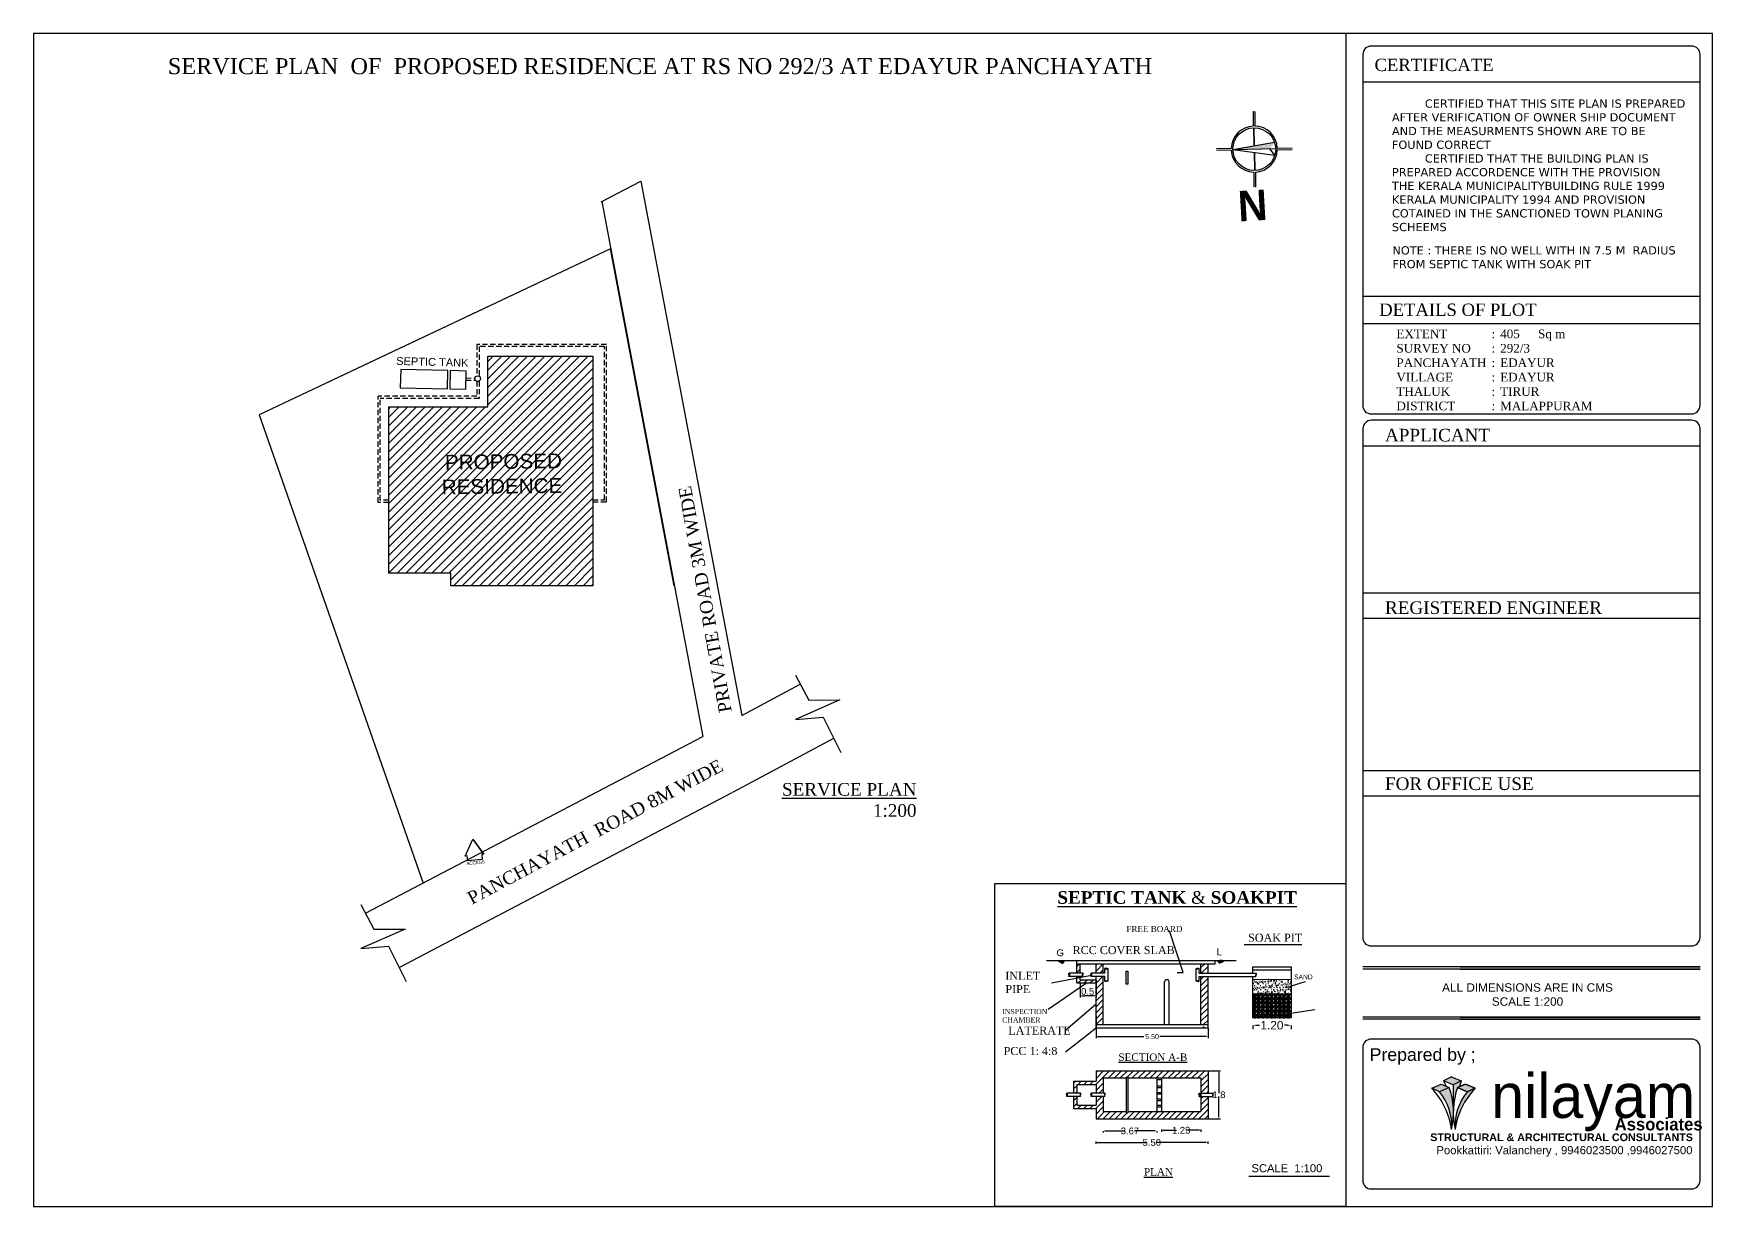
# Model space of a CAD drawing. Header units: inches. Extents: x -2903 to 3367, y -161 to 1064.
# Drawn here: x 75.9 to 155.4, y 190.7 to 246.2 of the extents above; entities that cross this region are included whole.
import ezdxf

# ---------------------------------------------------------------- set-up
doc = ezdxf.new("R2010")
doc.units = ezdxf.units.IN
doc.header["$MEASUREMENT"] = 0
doc.linetypes.add('ACAD_ISO03W100', pattern=[30, 12, -18])
doc.linetypes.add('DASHED2', pattern=[0.375, 0.25, -0.125])
doc.layers.add('--plan', color=7, linetype='Continuous')
doc.layers.add('TITLE', color=7, linetype='Continuous')
doc.styles.add('SA', font='times.ttf')
doc.styles.get("Standard").update_dxf_attribs({"font": 'arial.ttf'})
doc.styles.add('style1', font='romand.shx', dxfattribs={"height": 5})
doc.dimstyles.get("Standard").update_dxf_attribs({"dimtxt": 0.18, "dimasz": 0.18, "dimexe": 0.18, "dimexo": 0.0625, "dimgap": 0.09, "dimtad": 0, "dimtih": 1, "dimtoh": 1, "dimdec": 0, "dimlfac": 100, "dimzin": 0, "dimdsep": 46, "dimtxsty": 'Standard', "dimcen": 0.09, "dimadec": 0, "dimazin": 0, "dimtfac": 1, "dimtdec": 0, "dimtofl": 0, "dimtmove": 0, "dimatfit": 3, "dimfxl": 1, "dimtolj": 1, "dimtzin": 0, "dimarcsym": 0})
pattern_1 = [(45, (83.25523, -10.9482), (-0.14110087, 0.14110087), [])]

# ---------------------------------------------------------------- blocks, each defined once
blk = doc.blocks.new('*D511')
at = {"color": 0, "lineweight": -2, "ltscale": 10, "transparency": 16777216}
for p, q in [((133.618, 199.308), (133.618, 199.136)), ((133.798, 199.316), (133.937, 199.316)), ((135.257, 199.316), (135.117, 199.316)), ((135.437, 199.308), (135.437, 199.136))]:
    blk.add_line(p, q, dxfattribs=at)
at = {"color": 0, "ltscale": 10, "transparency": 16777216}
for points in [[(133.798, 199.346), (133.798, 199.286), (133.618, 199.316)], [(135.257, 199.346), (135.257, 199.286), (135.437, 199.316)]]:
    blk.add_solid(points, dxfattribs=at)
at = {"layer": 'Defpoints', "color": 0, "ltscale": 10, "transparency": 16777216}
for p in [(133.618, 199.37), (135.437, 199.37), (135.437, 199.316)]:
    blk.add_point(p, dxfattribs=at)
at = {"color": 0, "ltscale": 10, "transparency": 16777216, "insert": (134.527, 199.316), "char_height": 0.18, "attachment_point": 5}
blk.add_mtext('\\A1;{\\H2.2222x;1.20}', dxfattribs=at)
blk = doc.blocks.new('nilayan new')
h = blk.add_hatch(color=256)
h.set_gradient(color1=(171, 171, 160), color2=(233, 233, 231), one_color=1, tint=0.91)
h.paths.add_polyline_path([(-543.265, 296.076), (-543.464, 295.991), (-543.303, 295.916), (-543.099, 296.007)])
h.paths.add_polyline_path([(-543.099, 296.007), (-543.303, 295.916, -0.197043), (-543.05, 295.133, 0.041266), (-543.013, 295.39, -0.030102), (-543.013, 295.58, 0.069334)])
h.paths.add_polyline_path([(-542.927, 296.007), (-542.722, 295.916), (-542.561, 295.991), (-542.76, 296.076)])
h.paths.add_polyline_path([(-542.561, 295.991), (-542.722, 295.916, 0.197043), (-542.976, 295.133, -0.158169)])
h = blk.add_hatch(color=256)
h.set_gradient(color1=(13, 97, 231), color2=(163, 196, 250), one_color=1, tint=0.81, name='HEMISPHERICAL')
h.paths.add_polyline_path([(-542.848, 296.148), (-543.052, 296.23), (-543.218, 296.149), (-543.018, 296.064)])
h.paths.add_polyline_path([(-543.016, 295.622, -0.006631), (-543.013, 295.58, -0.069334), (-542.927, 296.007), (-542.882, 296.026), (-542.848, 296.148), (-543.018, 296.064)])
for p, q in [((-543.464, 295.991), (-543.265, 296.076)), ((-543.099, 296.007), (-543.303, 295.916)), ((-543.265, 296.076), (-543.099, 296.007)), ((-543.052, 296.23), (-543.218, 296.149)), ((-543.018, 296.064), (-543.218, 296.149)), ((-543.218, 296.149), (-543.163, 296.034)), ((-543.052, 296.23), (-542.848, 296.148)), ((-542.848, 296.148), (-543.018, 296.064)), ((-543.018, 296.064), (-543.016, 295.622)), ((-542.76, 296.076), (-542.927, 296.007)), ((-542.927, 296.007), (-542.722, 295.916)), ((-542.848, 296.148), (-542.882, 296.026)), ((-542.561, 295.991), (-542.76, 296.076)), ((-543.303, 295.916), (-543.464, 295.991)), ((-542.722, 295.916), (-542.561, 295.991))]:
    blk.add_line(p, q)
for points in [[(-543.265, 296.076), (-543.099, 296.007), (-543.303, 295.916), (-543.464, 295.991), (-543.265, 296.076)], [(-542.76, 296.076), (-542.561, 295.991), (-542.722, 295.916), (-542.927, 296.007), (-542.76, 296.076)]]:
    blk.add_lwpolyline(points)
for centre, radius, start, end in [((-544.588, 295.485), 1.579, 347.0994, 19.3132), ((-541.437, 295.485), 1.579, 160.6868, 192.9006), ((-544.579, 294.922), 1.544, 7.8259, 43.7778), ((-544.132, 295.215), 1.085, 355.6446, 40.2323), ((-541.893, 295.215), 1.085, 139.7677, 184.3554), ((-541.446, 294.922), 1.544, 136.2222, 172.1741)]:
    blk.add_arc(centre, radius, start, end)
at = {"attachment_point": 1}
for s, width, insert, char_height in [('{\\fBauhaus|b0|i0|c0|p2;\\C5;nilayam}', 18.84828, (-542.225, 296.297), 0.92248), ('Pookkattiri: Valanchery , 9946023500 ,9946027500', 13.33237, (-543.366, 294.786), 0.168)]:
    blk.add_mtext_dynamic_manual_height_columns(s, width=width, gutter_width=1, heights=[0], dxfattribs=dict(at, insert=insert, char_height=char_height))
for s, insert, char_height, width in [('{\\fBauhaus|b1|i0|c0|p2;Associates}', (-539.651, 295.373), 0.25945, 11.05359), ('{\\fArial Greek|b1|i0|c0|p34;STRUCTURAL & ARCHITECTURAL CONSULTANTS}', (-543.495, 295.051), 0.16, 15.33754)]:
    blk.add_mtext(s, dxfattribs=dict(at, insert=insert, char_height=char_height, width=width))

msp = doc.modelspace()

# ---------------------------------------------------------------- hatches: boundary and pattern name
h = msp.add_hatch(color=7)
h.set_gradient(color1=(232, 75, 23), one_color=1, tint=1)
h.paths.add_polyline_path([(134.425, 240.795), (134.649, 241.103), (132.678, 240.759)])
at = {"transparency": 33554562}
h = msp.add_hatch(dxfattribs=at)
h.set_pattern_fill('ANSI31', color=256, scale=0.091)
h.set_pattern_definition([(45, (-475.80625, -312.66524), (-0.20430083, 0.20430083), [])])
h.paths.add_polyline_path([(102.391, 230.976), (97.411, 230.976), (97.411, 228.576), (92.731, 228.576), (92.731, 220.716), (95.671, 220.716), (95.671, 220.116), (102.391, 220.116)])
h.paths.add_polyline_path([(94.741, 224.027), (101.176, 224.111), (101.142, 226.732), (94.707, 226.648)], flags=24)
h = msp.add_hatch()
h.set_pattern_fill('ANSI31', color=256, scale=1.596374, style=0)
h.set_pattern_definition(pattern_1)
h.paths.add_polyline_path([(126.54, 201.625), (126.199, 201.625), (126.199, 201.474), (126.199, 199.352), (126.54, 199.352)])
h.paths.add_polyline_path([(126.54, 202.231), (126.199, 202.231), (126.199, 201.778), (126.54, 201.777)])
h.paths.add_polyline_path([(131.502, 201.625), (131.161, 201.625), (131.161, 199.352), (131.502, 199.352)])
h.paths.add_polyline_path([(131.161, 201.777), (131.502, 201.777), (131.502, 202.231), (131.161, 202.231)])
h.paths.add_polyline_path([(124.987, 202.469), (129.901, 202.469), (129.901, 203.278), (124.987, 203.278)], flags=9)
h = msp.add_hatch()
h.set_pattern_fill('ANSI31', color=256, scale=1.596374, style=0)
h.set_pattern_definition(pattern_1)
h.paths.add_polyline_path([(125.441, 202.231), (125.289, 202.231), (125.289, 201.779), (125.441, 201.778)])
h.paths.add_polyline_path([(126.199, 201.474), (125.441, 201.474), (125.441, 201.582), (125.289, 201.553), (125.289, 201.322), (126.199, 201.322)])
h.paths.add_polyline_path([(125.441, 201.625), (125.289, 201.625), (125.289, 201.553), (125.441, 201.582)])
h.paths.add_polyline_path([(124.996, 203.158), (128.595, 203.158), (128.595, 201.958), (124.996, 201.958)], flags=9)
h = msp.add_hatch()
h.set_pattern_fill('AR-SAND', color=256, scale=0.099773, style=0)
h.set_pattern_definition([(37.5, (83.25523, -10.9482), (-0.00628506, 0.19224572), [0, -0.15165554, 0, -0.16961474, 0, -0.16213174]), (7.5, (83.25523, -10.9482), (0.1765766, 0.28157505), [0, -0.08181417, 0, -0.13668953, 0, -0.05238102]), (327.5, (83.13251, -10.9482), (0.31070846, 0.00056462), [0, -0.04988669, 0, -0.17959208, 0, -0.23446744]), (317.5, (83.1325, -10.9482), (0.2999314, 0.08756866), [0, -0.02494334, 0, -0.11773259, 0, -0.13469406])])
h.paths.add_polyline_path([(135.437, 200.8), (135.437, 201.489), (133.618, 201.494), (133.618, 200.8)])
h = msp.add_hatch()
h.set_pattern_fill('GRAVEL', color=256, scale=0.199547, style=0)
h.set_pattern_definition([(228.0128, (83.398904, -10.74866), (-1.5963737139, -1.7959210928), [0.02684622, -2.65778083]), (184.9697, (83.380944, -10.768615), (2.3945613099, 0.19954502368), [0.04606896, -4.56082574]), (132.5104, (83.335049, -10.772606), (1.99546573126, -2.19501607257), [0.03248382, -3.21590194]), (267.2737, (83.257225, -10.822493), (0.1995459637, 3.99093522563), [0.04195231, -4.15327803]), (292.8337, (83.25523, -10.864398), (-0.9977357683, 2.39456038404), [0.04113756, -4.07262422]), (357.2737, (83.271194, -10.902312), (-3.99093522563, 0.1995459637), [0.04195231, -4.15327803]), (37.6942, (83.3130984, -10.904307), (-2.5941093242, -1.99546566876), [0.05547979, -5.4924944]), (72.2553, (83.356999, -10.870384), (1.39682945603, 4.3900279314), [0.05237863, -5.18548612]), (121.4296, (83.372962, -10.820497), (-1.5963757098, 2.59410686795), [0.04209439, -4.16734907]), (175.2364, (83.351012, -10.784579), (2.1950145306, -0.1995450687), [0.04805724, -2.354804]), (222.3974, (83.303121, -10.780588), (-2.39456256694, -2.19501276171), [0.06214844, -6.15270003]), (138.8141, (83.454777, -10.824488), (-1.3968278964, 1.1972800139), [0.02121202, -2.09999896]), (171.4692, (83.438813, -10.81052), (2.59410751614, -0.3990950951), [0.04035574, -3.99522762]), (225, (83.3989, -10.80453), (0, -0.19954682), [0.0282201, -0.25398152]), (203.1986, (83.384935, -10.780588), (0.997733738, 0.399093781), [0.01519708, -1.50450573]), (291.8014, (83.370967, -10.786574), (-0.1995467405, 0.5986403295), [0.02149178, -1.05310043]), (30.9638, (83.37895, -10.80653), (0.5986398804, 0.399094012), [0.03490651, -1.12864105]), (161.5651, (83.40888, -10.78857), (0.399093603, -0.19954644), [0.02524087, -0.60578145]), (16.3895, (83.25523, -10.786574), (1.99546802207, 0.5986388203), [0.03535969, -3.50061785]), (70.3462, (83.289153, -10.776597), (-0.798186085, -2.1950147679), [0.02966482, -2.93681106]), (293.1986, (83.40888, -10.74866), (-0.399093781, 0.997733738), [0.03039396, -1.48930885]), (343.6105, (83.420854, -10.776597), (-1.99546802207, 0.5986388203), [0.03535969, -3.50061785]), (339.444, (83.25523, -10.910293), (-0.9977341598, 0.3990927178), [0.03409855, -1.67082975]), (294.7751, (83.287157, -10.922266), (-0.9977322331, 2.1950150245), [0.0285707, -2.82850406]), (66.8014, (83.410876, -10.948207), (0.399093781, 0.997733738), [0.03039396, -1.48930885]), (17.354, (83.422849, -10.920271), (-2.5941082613, -0.7981859363), [0.03345022, -3.31156306]), (69.444, (83.313098, -10.948207), (-0.3990927178, -0.9977341598), [0.01704928, -1.68787903]), (101.3099, (83.398904, -10.948207), (-0.199546286, 0.7981871835), [0.01017489, -1.00731782]), (165.9638, (83.39691, -10.93823), (0.598640384, -0.199546371), [0.04113756, -0.78161468]), (186.009, (83.356999, -10.928253), (1.9954675337, 0.19954662214), [0.0381234, -3.77421202]), (303.6901, (83.37895, -10.82449), (-0.199547025, 0.399093428), [0.02877903, -0.69069698]), (353.1572, (83.3949126, -10.848434), (3.39229476514, -0.39909511264), [0.05024468, -4.97421439]), (60.9454, (83.4448, -10.85442), (-0.7981870388, -1.3968273851), [0.02054454, -2.03391506]), (90, (83.45478, -10.83646), (-0.19954676, 0.19954676), [0.0119728, -0.18757395]), (120.2564, (83.353008, -10.922266), (0.798186013, -1.3968277984), [0.02772183, -2.74447033]), (48.0128, (83.33904, -10.89832), (1.5963737139, 1.7959210928), [0.05369245, -2.63093461]), (0, (83.37496, -10.85841), (0.19954676, 0.19954676), [0.05188216, -0.1476646]), (325.3048, (83.42684, -10.858411), (-1.9954664378, 1.3968290264), [0.03155114, -3.12356008]), (254.0546, (83.45278, -10.87637), (-0.1995467362, -0.7981870586), [0.0290544, -1.42366794]), (207.646, (83.444799, -10.904307), (-3.79138757177, -1.99546912252), [0.04730555, -4.68325746]), (175.4261, (83.4028945, -10.926257), (-2.5941079698, 0.19954572093), [0.05004613, -4.95456123])])
h.paths.add_polyline_path([(133.618, 200.8), (133.618, 199.663), (135.437, 199.663), (135.437, 200.8)])
h = msp.add_hatch()
h.set_pattern_fill('AR-CONC', color=256, scale=0.399094, style=0)
h.set_pattern_definition([(50, (-118.332, 353.1912), (2.862539, -0.25044), [0.29932, -3.292522]), (355, (-118.332, 353.1912), (-0.553748, 3.00195), [0.239456, -2.634017]), (100.4514, (-118.0934, 353.1704), (2.308793, 2.751509), [0.254383, -2.798213]), (46.1842, (-118.332, 353.9894), (4.25929, -0.660576), [0.44898, -4.93878]), (96.6356, (-117.977, 353.9344), (3.73018, 3.88764), [0.381574, -4.19732]), (351.1842, (-118.332, 353.9894), (3.730175, 3.887644), [0.359184, -3.951026]), (21, (-117.9329, 353.7899), (2.382217, -1.606826), [0.29932, -3.292522]), (326, (-117.9329, 353.79), (0.971056, 2.894027), [0.239456, -2.634017]), (71.4514, (-117.7343, 353.656), (3.353274, 1.287198), [0.254383, -2.798213]), (37.5, (-118.3319, 353.1912), (0.0485292, 1.3285578), [0, -2.60209, 0, -2.673927, 0, -2.6439945]), (7.5, (-118.332, 353.1912), (1.0498935, 1.5740716), [0, -1.524537, 0, -2.542226, 0, -1.007711]), (327.5, (-119.2219, 353.1912), (2.1304507, -0.090015), [0, -0.997734, 0, -3.112929, 0, -4.130618]), (317.5, (-119.621, 353.1912), (2.327458, 0.399512), [0, -1.297054, 0, -2.067304, 0, -2.933337])])
h.paths.add_polyline_path([(131.502, 199.352), (126.199, 199.352), (126.199, 199.201), (131.502, 199.201)])
h = msp.add_hatch()
h.set_pattern_fill('ANSI31', color=256, scale=1.596374, style=0)
h.set_pattern_definition(pattern_1)
h.paths.add_polyline_path([(126.199, 197.162), (126.199, 196.67), (125.138, 196.67), (125.138, 196.102), (125.289, 196.102), (125.289, 196.518), (126.199, 196.518), (126.199, 196.367), (126.199, 196.102), (126.54, 196.102), (126.54, 196.822), (127.628, 196.822), (127.628, 196.86), (127.703, 196.86), (127.703, 196.822), (131.161, 196.822), (131.161, 196.102), (131.502, 196.102), (131.502, 197.162)])
h.paths.add_polyline_path([(131.502, 194.89), (131.502, 195.95), (131.161, 195.95), (131.161, 195.23), (127.703, 195.23), (127.703, 195.179), (127.628, 195.179), (127.628, 195.23), (126.54, 195.23), (126.54, 195.95), (126.199, 195.95), (126.199, 195.534), (125.289, 195.534), (125.289, 195.95), (125.138, 195.95), (125.138, 195.382), (126.199, 195.382), (126.199, 194.89)])

# ---------------------------------------------------------------- linework, layer by layer
for p, q in [((138.016, 246.247), (138.016, 190.744)), ((138.805, 243.96), (154.79, 243.96)), ((102.784, 238.288), (104.656, 239.258)), ((104.656, 239.258), (109.437, 213.976)), ((102.802, 238.297), (107.589, 212.986)), ((103.226, 236.057), (86.586, 228.202)), ((103.226, 236.057), (89.824, 229.731)), ((106.241, 220.116), (103.226, 236.057)), ((138.828, 233.823), (154.756, 233.823)), ((138.828, 232.531), (154.756, 232.531)), ((96.377, 229.848), (96.377, 229.848)), ((96.377, 229.848), (96.377, 229.848)), ((86.586, 228.202), (94.359, 206.046)), ((154.389, 227.952), (139.227, 227.952)), ((138.828, 226.745), (154.788, 226.745)), ((138.828, 219.786), (154.464, 219.786)), ((138.828, 219.786), (154.788, 219.786)), ((138.828, 218.58), (154.788, 218.58)), ((109.437, 213.976), (112.202, 215.457)), ((111.979, 215.88), (112.601, 214.701)), ((114.078, 214.716), (111.972, 213.793)), ((112.601, 214.701), (114.078, 214.716)), ((111.972, 213.793), (113.291, 213.897)), ((113.291, 213.897), (114.118, 212.226)), ((91.628, 204.614), (107.589, 212.986)), ((109.006, 210.341), (113.784, 212.901)), ((138.828, 211.381), (154.788, 211.381)), ((138.828, 211.381), (154.464, 211.381)), ((93.21, 202.056), (108.983, 210.329)), ((138.828, 210.174), (154.788, 210.174)), ((96.346, 207.323), (96.708, 208.126)), ((96.708, 208.126), (97.22, 207.418)), ((97.22, 207.418), (96.736, 208.087)), ((97.22, 207.418), (97.126, 207.408)), ((97.126, 207.408), (97.153, 207.165)), ((96.44, 207.333), (96.346, 207.323)), ((96.466, 207.091), (96.44, 207.333)), ((97.153, 207.165), (96.466, 207.091)), ((91.404, 205.037), (92.026, 203.858)), ((93.503, 203.872), (91.398, 202.949)), ((92.026, 203.858), (93.503, 203.872)), ((130.33, 201.821), (129.683, 203.779)), ((91.398, 202.949), (92.717, 203.054)), ((92.717, 203.054), (93.544, 201.382)), ((123.854, 202.383), (132.085, 202.383)), ((124.474, 202.384), (124.429, 202.315)), ((124.511, 202.383), (124.454, 202.298)), ((124.474, 202.384), (124.584, 202.383)), ((124.547, 202.383), (124.479, 202.282)), ((124.584, 202.383), (124.504, 202.265)), ((124.533, 202.307), (124.636, 202.235)), ((124.549, 202.332), (124.652, 202.26)), ((124.558, 202.4), (124.558, 202.4)), ((124.566, 202.357), (124.669, 202.285)), ((124.582, 202.383), (124.687, 202.31)), ((125.289, 201.779), (125.289, 202.383)), ((125.289, 202.231), (131.832, 202.231)), ((125.441, 201.777), (125.441, 202.231)), ((126.199, 201.777), (126.199, 202.231)), ((126.54, 201.777), (126.54, 202.231)), ((126.616, 201.777), (126.616, 202.004)), ((126.768, 201.398), (126.768, 202.004)), ((130.934, 201.398), (130.934, 202.004)), ((131.085, 201.777), (131.085, 202.004)), ((131.138, 202.231), (131.832, 202.231)), ((131.161, 201.777), (131.161, 202.231)), ((131.479, 202.383), (132.837, 202.383)), ((131.502, 201.777), (131.502, 202.231)), ((131.832, 202.231), (131.832, 202.383)), ((132.076, 202.383), (131.971, 202.31)), ((132.092, 202.357), (131.988, 202.285)), ((132.108, 202.332), (132.006, 202.26)), ((132.124, 202.307), (132.022, 202.235)), ((132.183, 202.384), (132.074, 202.383)), ((132.074, 202.383), (132.153, 202.265)), ((132.111, 202.383), (132.178, 202.282)), ((132.147, 202.383), (132.204, 202.298)), ((132.183, 202.384), (132.229, 202.315)), ((133.618, 202.088), (135.437, 202.088)), ((133.618, 201.777), (133.618, 202.088)), ((133.618, 201.936), (135.437, 201.936)), ((133.618, 201.936), (134.452, 201.936)), ((134.452, 201.936), (135.437, 201.936)), ((135.437, 202.088), (135.437, 199.663)), ((154.788, 202.077), (138.828, 202.077)), ((154.788, 201.978), (138.828, 201.978)), ((143.437, 202.077), (154.788, 202.077)), ((143.437, 201.978), (154.788, 201.978)), ((123.932, 200.081), (125.744, 201.322)), ((124.094, 201.325), (125.98, 201.684)), ((124.918, 201.625), (124.918, 201.625)), ((125.573, 201.625), (124.918, 201.625)), ((125.573, 201.777), (124.927, 201.782)), ((125.289, 201.322), (125.289, 201.625)), ((125.289, 201.322), (126.199, 201.322)), ((125.441, 201.474), (125.441, 201.625)), ((125.441, 201.474), (126.199, 201.474)), ((125.441, 201.322), (125.441, 200.637)), ((126.616, 201.625), (125.966, 201.625)), ((126.616, 201.777), (125.974, 201.778)), ((126.199, 201.474), (126.199, 201.625)), ((126.199, 199.201), (126.199, 201.474)), ((126.199, 201.449), (126.199, 200.637)), ((126.54, 199.352), (126.54, 201.625)), ((126.616, 201.398), (126.616, 201.625)), ((129.437, 199.352), (129.437, 201.369)), ((129.665, 199.352), (129.665, 201.369)), ((130.042, 201.821), (130.33, 201.821)), ((131.085, 201.777), (133.783, 201.777)), ((131.085, 201.625), (133.762, 201.625)), ((131.085, 201.398), (131.085, 201.625)), ((131.161, 199.352), (131.161, 201.625)), ((131.502, 199.201), (131.502, 201.625)), ((133.618, 199.663), (133.618, 201.625)), ((133.618, 201.494), (135.437, 201.489)), ((135.193, 201.097), (136.115, 201.385)), ((124.757, 199.091), (126.199, 200.337)), ((125.513, 200.709), (125.649, 200.709)), ((126.127, 200.709), (125.649, 200.709)), ((133.618, 200.8), (135.437, 200.8)), ((126.199, 199.76), (126.199, 198.708)), ((135.437, 199.663), (133.618, 199.663)), ((135.221, 199.858), (136.562, 200.059)), ((154.788, 199.698), (138.828, 199.698)), ((154.788, 199.598), (138.828, 199.598)), ((143.437, 199.698), (154.788, 199.698)), ((143.437, 199.698), (154.788, 199.698)), ((143.437, 199.598), (154.788, 199.598)), ((143.437, 199.598), (154.788, 199.598)), ((124.748, 198.058), (126.199, 199.201)), ((126.199, 199.352), (131.502, 199.352)), ((126.199, 199.201), (131.502, 199.201)), ((126.27, 198.78), (128.469, 198.78)), ((131.43, 198.78), (129.216, 198.78)), ((131.502, 199.176), (131.502, 198.708)), ((126.199, 197.162), (126.199, 196.67)), ((126.199, 197.162), (131.502, 197.162)), ((131.502, 197.162), (131.502, 196.102)), ((131.527, 197.162), (132.087, 197.162)), ((132.015, 197.091), (132.015, 196.099)), ((125.138, 196.67), (125.138, 196.102)), ((125.138, 196.67), (126.199, 196.67)), ((125.289, 196.518), (125.289, 196.102)), ((125.289, 196.518), (126.199, 196.518)), ((126.199, 196.518), (126.199, 196.367)), ((126.199, 196.367), (126.199, 196.102)), ((126.54, 196.822), (126.54, 196.102)), ((126.54, 196.822), (127.628, 196.822)), ((127.628, 196.86), (127.628, 195.179)), ((127.628, 196.86), (127.703, 196.86)), ((127.703, 196.86), (127.703, 195.179)), ((127.703, 196.822), (131.161, 196.822)), ((129.07, 196.822), (129.07, 195.23)), ((129.07, 196.746), (129.297, 196.746)), ((129.07, 196.443), (129.297, 196.443)), ((129.07, 196.367), (129.297, 196.367)), ((129.297, 196.822), (129.297, 195.23)), ((131.161, 196.822), (131.161, 195.23)), ((131.161, 196.822), (131.161, 196.102)), ((125.464, 195.95), (124.814, 195.95)), ((125.464, 196.102), (124.82, 196.102)), ((125.138, 195.95), (125.138, 195.382)), ((125.289, 195.95), (125.289, 195.534)), ((125.289, 195.534), (126.199, 195.534)), ((126.615, 195.95), (125.966, 195.95)), ((126.623, 196.101), (125.971, 196.102)), ((126.199, 195.95), (126.199, 195.534)), ((126.54, 195.95), (126.54, 195.23)), ((129.07, 196.14), (129.297, 196.14)), ((129.07, 196.064), (129.297, 196.064)), ((129.07, 195.837), (129.297, 195.837)), ((129.07, 195.761), (129.297, 195.761)), ((129.07, 195.534), (129.297, 195.534)), ((129.299, 195.95), (129.299, 195.23)), ((131.085, 196.102), (131.729, 196.102)), ((131.085, 195.95), (131.735, 195.95)), ((131.161, 195.95), (131.161, 195.23)), ((131.502, 195.95), (131.502, 194.89)), ((132.015, 194.961), (132.015, 195.953)), ((125.138, 195.382), (126.199, 195.382)), ((126.199, 195.382), (126.199, 194.89)), ((126.199, 194.89), (131.502, 194.89)), ((126.54, 195.23), (127.628, 195.23)), ((127.628, 195.179), (127.703, 195.179)), ((127.703, 195.23), (131.161, 195.23)), ((129.07, 195.458), (129.297, 195.458)), ((129.07, 195.23), (129.297, 195.23)), ((131.527, 194.89), (132.087, 194.89)), ((133.426, 192.183), (137.242, 192.183))]:
    msp.add_line(p, q)
at = {"color": 7}
for p, q in [((133.632, 242.574), (133.64, 241.869)), ((133.711, 242.566), (133.717, 241.87)), ((133.669, 241.792), (133.686, 240.935)), ((133.686, 240.935), (133.669, 241.792)), ((132.599, 240.808), (131.9, 240.8)), ((132.678, 240.759), (134.649, 241.103)), ((132.678, 240.759), (134.702, 240.801)), ((132.678, 240.759), (134.702, 240.801)), ((132.678, 240.759), (134.661, 240.496)), ((134.661, 240.496), (134.425, 240.795)), ((134.779, 240.83), (135.478, 240.837)), ((134.78, 240.752), (135.479, 240.759)), ((132.6, 240.729), (131.901, 240.722)), ((133.693, 240.624), (133.711, 239.768)), ((133.711, 239.768), (133.693, 240.624)), ((133.662, 239.69), (133.669, 238.991)), ((133.74, 239.691), (133.747, 238.985))]:
    msp.add_line(p, q, dxfattribs=at)
at = {"linetype": 'DASHED2'}
for p, q in [((103.03, 231.537), (96.897, 231.537)), ((96.897, 231.537), (96.897, 230.045)), ((102.93, 231.437), (96.997, 231.437)), ((96.997, 231.437), (96.997, 230.036)), ((102.93, 224.186), (102.93, 231.437)), ((103.03, 224.086), (103.03, 231.537)), ((96.377, 229.948), (96.807, 229.944)), ((96.377, 229.848), (96.828, 229.844)), ((96.897, 229.793), (96.897, 229.082)), ((96.997, 229.801), (96.997, 228.982)), ((92.22, 224.062), (92.22, 229.082)), ((96.897, 229.082), (92.22, 229.082)), ((92.32, 224.162), (92.32, 228.982)), ((96.997, 228.982), (92.32, 228.982)), ((92.731, 224.162), (92.32, 224.162)), ((102.391, 224.186), (102.93, 224.186)), ((102.391, 224.086), (103.03, 224.086)), ((92.731, 224.062), (92.22, 224.062))]:
    msp.add_line(p, q, dxfattribs=at)
at = {"ltscale": 10}
for p, q in [((133.218, 203.136), (135.948, 203.136)), ((133.618, 201.936), (135.437, 201.936)), ((126.54, 194.303), (126.54, 194.243)), ((126.611, 194.315), (127.582, 194.315)), ((128.998, 194.315), (128.028, 194.315)), ((129.07, 194.303), (129.07, 194.243)), ((129.297, 194.378), (129.297, 194.275)), ((129.369, 194.347), (130.011, 194.347)), ((131.089, 194.347), (130.448, 194.347)), ((131.161, 194.378), (131.161, 194.275)), ((126.187, 193.822), (126.187, 193.7)), ((126.259, 193.771), (128.606, 193.771)), ((131.419, 193.771), (129.072, 193.771)), ((131.49, 193.822), (131.49, 193.7))]:
    msp.add_line(p, q, dxfattribs=at)
at = {"color": 0}
msp.add_lwpolyline([(75.915, 190.744), (155.373, 190.744), (155.373, 246.247), (75.915, 246.247)], close=True, dxfattribs=at)
for points in [[(154.788, 234.101), (154.79, 245.132), (154.79, 245.253, 0.414214), (154.391, 245.652), (139.229, 245.652, 0.426368), (138.83, 245.253), (138.83, 245.132)], [(138.828, 245.132), (138.828, 228.898), (138.828, 228.65, 0.426368), (139.227, 228.251), (154.389, 228.251, 0.414214), (154.788, 228.65), (154.788, 228.898), (154.788, 234.101)], [(154.788, 197.27), (154.788, 198.262, 0.414214), (154.389, 198.661), (139.227, 198.661, 0.426368), (138.828, 198.262), (138.828, 197.27)], [(138.828, 197.27), (138.828, 191.969, 0.426368), (139.227, 191.57), (154.389, 191.57, 0.414214), (154.788, 191.969), (154.788, 197.27)]]:
    msp.add_lwpolyline(points, format="xyb")
msp.add_lwpolyline([(95.671, 220.716), (92.731, 220.716), (92.731, 228.576), (97.411, 228.576), (97.411, 230.976), (102.391, 230.976), (102.391, 220.116), (95.671, 220.116), (95.671, 220.716)])
at = {"transparency": 33554687}
for points in [[(93.27, 229.484), (95.503, 229.436), (95.521, 230.297), (93.289, 230.346)], [(95.612, 229.433), (96.367, 229.417), (96.386, 230.279), (95.631, 230.295)]]:
    msp.add_lwpolyline(points, close=True, dxfattribs=at)
msp.add_lwpolyline([(154.788, 203.474), (154.788, 227.553, 0.414214), (154.389, 227.952), (139.227, 227.952, 0.386735), (138.828, 227.553), (138.828, 203.474, 0.438417), (139.227, 203.075), (154.389, 203.075, 0.414214)], format="xyb", close=True)
for points in [[(121.408, 206.029), (138.016, 206.029), (138.016, 190.744), (121.408, 190.744)], [(127.628, 201.874), (127.703, 201.874), (127.703, 201.268), (127.628, 201.268)]]:
    msp.add_lwpolyline(points, close=True)
at = {"color": 7}
msp.add_circle((133.69, 240.78), 1.012, dxfattribs=at)
msp.add_circle((96.937, 229.919), 0.132)
for centre, radius, start, end in [((133.69, 240.78), 1.09, 92.62652, 178.53919), ((133.69, 240.78), 1.09, 2.64209, 88.53919), ((133.69, 240.781), 1.091, 182.70836, 268.51101), ((133.69, 240.78), 1.09, 272.64237, 358.53919)]:
    msp.add_arc(centre, radius, start, end, dxfattribs=at)
msp.add_arc((129.551, 201.359), 0.114, 4.96453, 174.93852)
for points, start_tangent in [([(126.768, 202.004), (126.696, 201.978), (126.616, 202.004), (126.684, 202.013), (126.701, 201.995), (126.768, 202.004)], (0.906669, 0.421843)), ([(130.934, 202.004), (131.006, 201.978), (131.085, 202.004), (131.018, 202.013), (131.001, 201.995), (130.934, 202.004)], (-0.906669, 0.421843)), ([(124.92, 201.631), (124.946, 201.702), (124.92, 201.781), (124.911, 201.714), (124.929, 201.697), (124.92, 201.631)], (-0.421843, -0.906669)), ([(125.571, 201.625), (125.549, 201.697), (125.58, 201.775), (125.585, 201.707), (125.566, 201.691), (125.571, 201.625)], (0.367609, -0.92998)), ([(125.967, 201.627), (125.993, 201.698), (125.966, 201.777), (125.957, 201.71), (125.975, 201.693), (125.967, 201.627)], (-0.421843, -0.906669)), ([(126.768, 201.398), (126.696, 201.424), (126.616, 201.398), (126.684, 201.389), (126.701, 201.407), (126.768, 201.398)], (0.906669, -0.421843)), ([(130.934, 201.398), (131.006, 201.424), (131.085, 201.398), (131.018, 201.389), (131.001, 201.407), (130.934, 201.398)], (-0.906669, -0.421843)), ([(133.76, 201.63), (133.751, 201.693), (133.79, 201.774), (133.788, 201.699), (133.767, 201.685), (133.76, 201.63)], (0.259472, -0.965751)), ([(124.812, 195.949), (124.839, 196.021), (124.812, 196.101), (124.803, 196.033), (124.821, 196.016), (124.812, 195.949)], (-0.421843, -0.906669)), ([(125.471, 195.949), (125.445, 196.021), (125.471, 196.101), (125.48, 196.033), (125.462, 196.016), (125.471, 195.949)], (0.421843, -0.906669)), ([(125.964, 195.949), (125.99, 196.021), (125.964, 196.101), (125.955, 196.033), (125.973, 196.016), (125.964, 195.949)], (-0.421843, -0.906669)), ([(126.623, 195.949), (126.596, 196.021), (126.623, 196.101), (126.632, 196.033), (126.614, 196.016), (126.623, 195.949)], (0.421843, -0.906669)), ([(131.078, 195.949), (131.104, 196.021), (131.078, 196.101), (131.069, 196.033), (131.087, 196.016), (131.078, 195.949)], (-0.421843, -0.906669)), ([(131.737, 195.949), (131.71, 196.021), (131.737, 196.101), (131.746, 196.033), (131.728, 196.016), (131.737, 195.949)], (0.421843, -0.906669))]:
    msp.add_spline(points, degree=3, dxfattribs=dict(start_tangent=start_tangent))
for points in [[(125.513, 200.721), (125.513, 200.697), (125.441, 200.709)], [(126.127, 200.721), (126.127, 200.697), (126.199, 200.709)], [(126.27, 198.792), (126.27, 198.768), (126.199, 198.78)], [(131.43, 198.792), (131.43, 198.768), (131.502, 198.78)], [(132.003, 197.091), (132.027, 197.091), (132.015, 197.162)], [(132.003, 194.961), (132.027, 194.961), (132.015, 194.89)]]:
    msp.add_solid(points)
at = {"ltscale": 10}
for points in [[(126.611, 194.327), (126.611, 194.303), (126.54, 194.315)], [(128.998, 194.327), (128.998, 194.303), (129.07, 194.315)], [(129.369, 194.359), (129.369, 194.335), (129.297, 194.347)], [(131.089, 194.359), (131.089, 194.335), (131.161, 194.347)], [(126.259, 193.783), (126.259, 193.759), (126.187, 193.771)], [(131.419, 193.783), (131.419, 193.759), (131.49, 193.771)]]:
    msp.add_solid(points, dxfattribs=at)

# ---------------------------------------------------------------- block references
at = {"xscale": 2.270984707068626, "yscale": 2.270984707068626, "zscale": 2.270984707068626}
msp.add_blockref('nilayan new', (1376.286, -475.859), dxfattribs=at)

# ---------------------------------------------------------------- texts
at = {"layer": '--plan', "ltscale": 0.1, "char_height": 0.6096, "width": 46.54242, "attachment_point": 1, "style": 'SA'}
for s, insert, rotation in [('PRIVATE ROAD 3M WIDE', (108.361, 214.071), 100.26492), ('PANCHAYATH  ROAD 8M WIDE', (96.369, 205.551), 28.08701)]:
    msp.add_mtext(s, dxfattribs=dict(at, insert=insert, rotation=rotation))
at = {"layer": '--plan', "ltscale": 0.1, "insert": (95.08, 210.781), "char_height": 0.6, "width": 22.62466, "attachment_point": 1, "style": 'SA'}
msp.add_mtext('\\pxqr;{\\LSERVICE PLAN\\P}1:200', dxfattribs=at)
for s, height, p in [('G ', 0.3236, (124.329, 202.587)), ('L', 0.328, (131.906, 202.627)), ('0.5', 0.3193, (125.494, 200.762)), ('SAND', 0.2273, (135.572, 201.491)), ('SCALE  1:100', 0.37883, (133.557, 192.363))]:
    msp.add_text(s, height=height).set_placement(p)
at = {"color": 6, "insert": (73.92, 245.087), "char_height": 0.76, "width": 60.70622, "attachment_point": 1, "style": 'SA'}
msp.add_mtext('\\A1;\\pxqc;{\\C256;         SERVICE PLAN  OF  PROPOSED RESIDENCE AT RS NO 292/3 AT EDAYUR PANCHAYATH }', dxfattribs=at)
at = {"attachment_point": 1}
for s, insert, char_height, width, style in [('{\\fTimes New Roman|b0|i0|c0|p18;CERTIFICATE}', (139.38, 245.058), 0.58425, 44.41204, 'SA'), ('{\\fVerdana|b0|i0|c0|p34;NOTE : THERE IS NO WELL WITH IN 7.5 M  RADIUS FROM SEPTIC TANK WITH SOAK PIT}', (140.228, 236.183), 0.3895, 14.78911, 'SA'), ('{\\fTimes New Roman|b0|i0|c0|p18;DETAILS OF PLOT}', (139.601, 233.471), 0.58425, 44.41204, 'SA'), ('{\\fTimes New Roman|b0|i0|c0|p18;APPLICANT}', (139.876, 227.544), 0.5985, 5.9548, 'style1'), ('{\\fTimes New Roman|b0|i0|c0|p18;REGISTERED ENGINEER}', (139.876, 219.378), 0.5985, 17.0473, 'style1'), ('{\\fTimes New Roman|b0|i0|c0|p18;FOR OFFICE USE}', (139.876, 211.048), 0.5985, 19.37305, 'style1'), ('{\\H0.75x;FREE BOARD} ', (127.632, 204.016), 0.37883, 5.03289, 'SA'), ('RCC COVER SLAB', (125.091, 203.063), 0.37883, 5.03289, 'SA'), ('INLET \\PPIPE', (121.908, 201.847), 0.3788, 5.03289, 'SA'), ('INSPECTION \\PCHAMBER', (121.762, 200.085), 0.23946, 5.03289, 'SA'), ('LATERATE ', (122.048, 199.258), 0.3788, 4.74578, 'SA'), ('PCC 1: 4:8', (121.827, 198.289), 0.3788, 3.66489, 'SA'), ('{\\LSECTION A-B}', (127.258, 197.981), 0.34852, 3.79168, 'SA'), ('{\\LPLAN}', (128.468, 192.554), 0.3485, 3.79168, 'SA')]:
    msp.add_mtext(s, dxfattribs=dict(at, insert=insert, char_height=char_height, width=width, style=style))
at = {"linetype": 'ACAD_ISO03W100', "insert": (140.205, 243.13), "char_height": 0.3895, "width": 13.84459, "attachment_point": 1, "style": 'SA'}
msp.add_mtext('{\\fVerdana|b0|i0|c0|p34;^ICERTIFIED THAT THIS SITE PLAN IS PREPARED AFTER VERIFICATION OF OWNER SHIP DOCUMENT AND THE MEASURMENTS SHOWN ARE TO BE FOUND CORRECT\\P^ICERTIFIED THAT THE BUILDING PLAN IS PREPARED ACCORDENCE WITH THE PROVISION THE KERALA MUNICIPALITYBUILDING RULE 1999 KERALA MUNICIPALITY 1994 AND PROVISION COTAINED IN THE SANCTIONED TOWN PLANING SCHEEMS}', dxfattribs=at)
at = {"color": 7, "insert": (133.65, 237.393), "char_height": 1.44085, "width": 30.43195, "attachment_point": 2, "rotation": 183.24386, "style": 'SA'}
msp.add_mtext('{\\fStylus BT|b1|i0|c0|p34;N}', dxfattribs=at)
at = {"color": 240, "true_color": 0xed1f24, "insert": (140.418, 232.241), "char_height": 0.40929, "width": 11.77854, "attachment_point": 1, "style": 'SA'}
msp.add_mtext('\\pxt10,11,12;{\\C256;EXTENT^I^I:^I405^I Sq m\\P\\pt11,12;SURVEY NO^I:^I292/3\\PPANCHAYATH ^I:^IEDAYUR\\PVILLAGE^I:^IEDAYUR \\P\\pt10,11,12;THALUK^I^I:^ITIRUR\\PDISTRICT^I^I:^IMALAPPURAM}', dxfattribs=at)
at = {"linetype": 'ByBlock', "transparency": 33554687, "attachment_point": 3}
for s, insert, char_height, width, rotation in [('SEPTIC TANK ', (96.504, 230.85), 0.37369, 4.17136, 358.43007), ('PROPOSED RESIDENCE', (100.919, 226.381), 0.7, 7.81386, 0.75212)]:
    msp.add_mtext(s, dxfattribs=dict(at, insert=insert, char_height=char_height, width=width, rotation=rotation))
at = {"insert": (96.394, 207.044), "char_height": 0.151, "width": 31.60717, "attachment_point": 1, "rotation": 5.62552}
msp.add_mtext('ACCESS', dxfattribs=at)
at = {"ltscale": 10, "insert": (133.396, 203.651), "char_height": 0.3788, "width": 3.2544, "attachment_point": 1, "style": 'SA'}
msp.add_mtext('SOAK PIT', dxfattribs=at)
at = {"insert": (140.53, 201.304), "char_height": 0.399, "width": 12.18174, "attachment_point": 1}
msp.add_mtext('\\pxqc;ALL DIMENSIONS ARE IN CMS\\PSCALE 1:200', dxfattribs=at)
at = {"attachment_point": 5}
for s, insert, char_height in [('\\A1;5.50', (128.85, 198.78), 0.2395), ('\\A1;1.8', (132.015, 196.026), 0.3193)]:
    msp.add_mtext(s, dxfattribs=dict(at, insert=insert, char_height=char_height))
at = {"color": 0, "lineweight": 20, "insert": (139.151, 198.23), "char_height": 0.5985, "width": 13.89309, "attachment_point": 1}
msp.add_mtext('Prepared by ;', dxfattribs=at)
at = {"ltscale": 10, "char_height": 0.3193, "attachment_point": 5}
for s, insert in [('\\A1;3.67', (127.805, 194.315)), ('\\A1;5.50', (128.839, 193.771)), ('\\A1;1.23', (130.229, 194.347))]:
    msp.add_mtext(s, dxfattribs=dict(at, insert=insert))
at = {"layer": 'TITLE', "color": 7, "insert": (124.372, 205.663), "char_height": 0.59864, "width": 38.59786, "attachment_point": 1, "style": 'SA'}
msp.add_mtext('{\\fTimes New Roman|b1|i0|c0|p18;\\LSEPTIC TANK \\fTimes New Roman|b0|i0|c0|p18;\\C256;& \\fTimes New Roman|b1|i0|c0|p18;\\C7;SOAKPIT}', dxfattribs=at)

# ---------------------------------------------------------------- dimensions: what is measured, and where the dimension line sits
at = {"ltscale": 10}
dim = msp.add_linear_dim(base=(135.437, 199.316), p1=(133.618, 199.37), p2=(135.437, 199.37), text='{\\H2.2222x;1.20}', dimstyle='Standard', dxfattribs=at)
dim.commit()
dim.dimension.update_dxf_attribs({"geometry": '*D511', "text_midpoint": (134.527, 199.316)})

doc.saveas('drawing.dxf')
